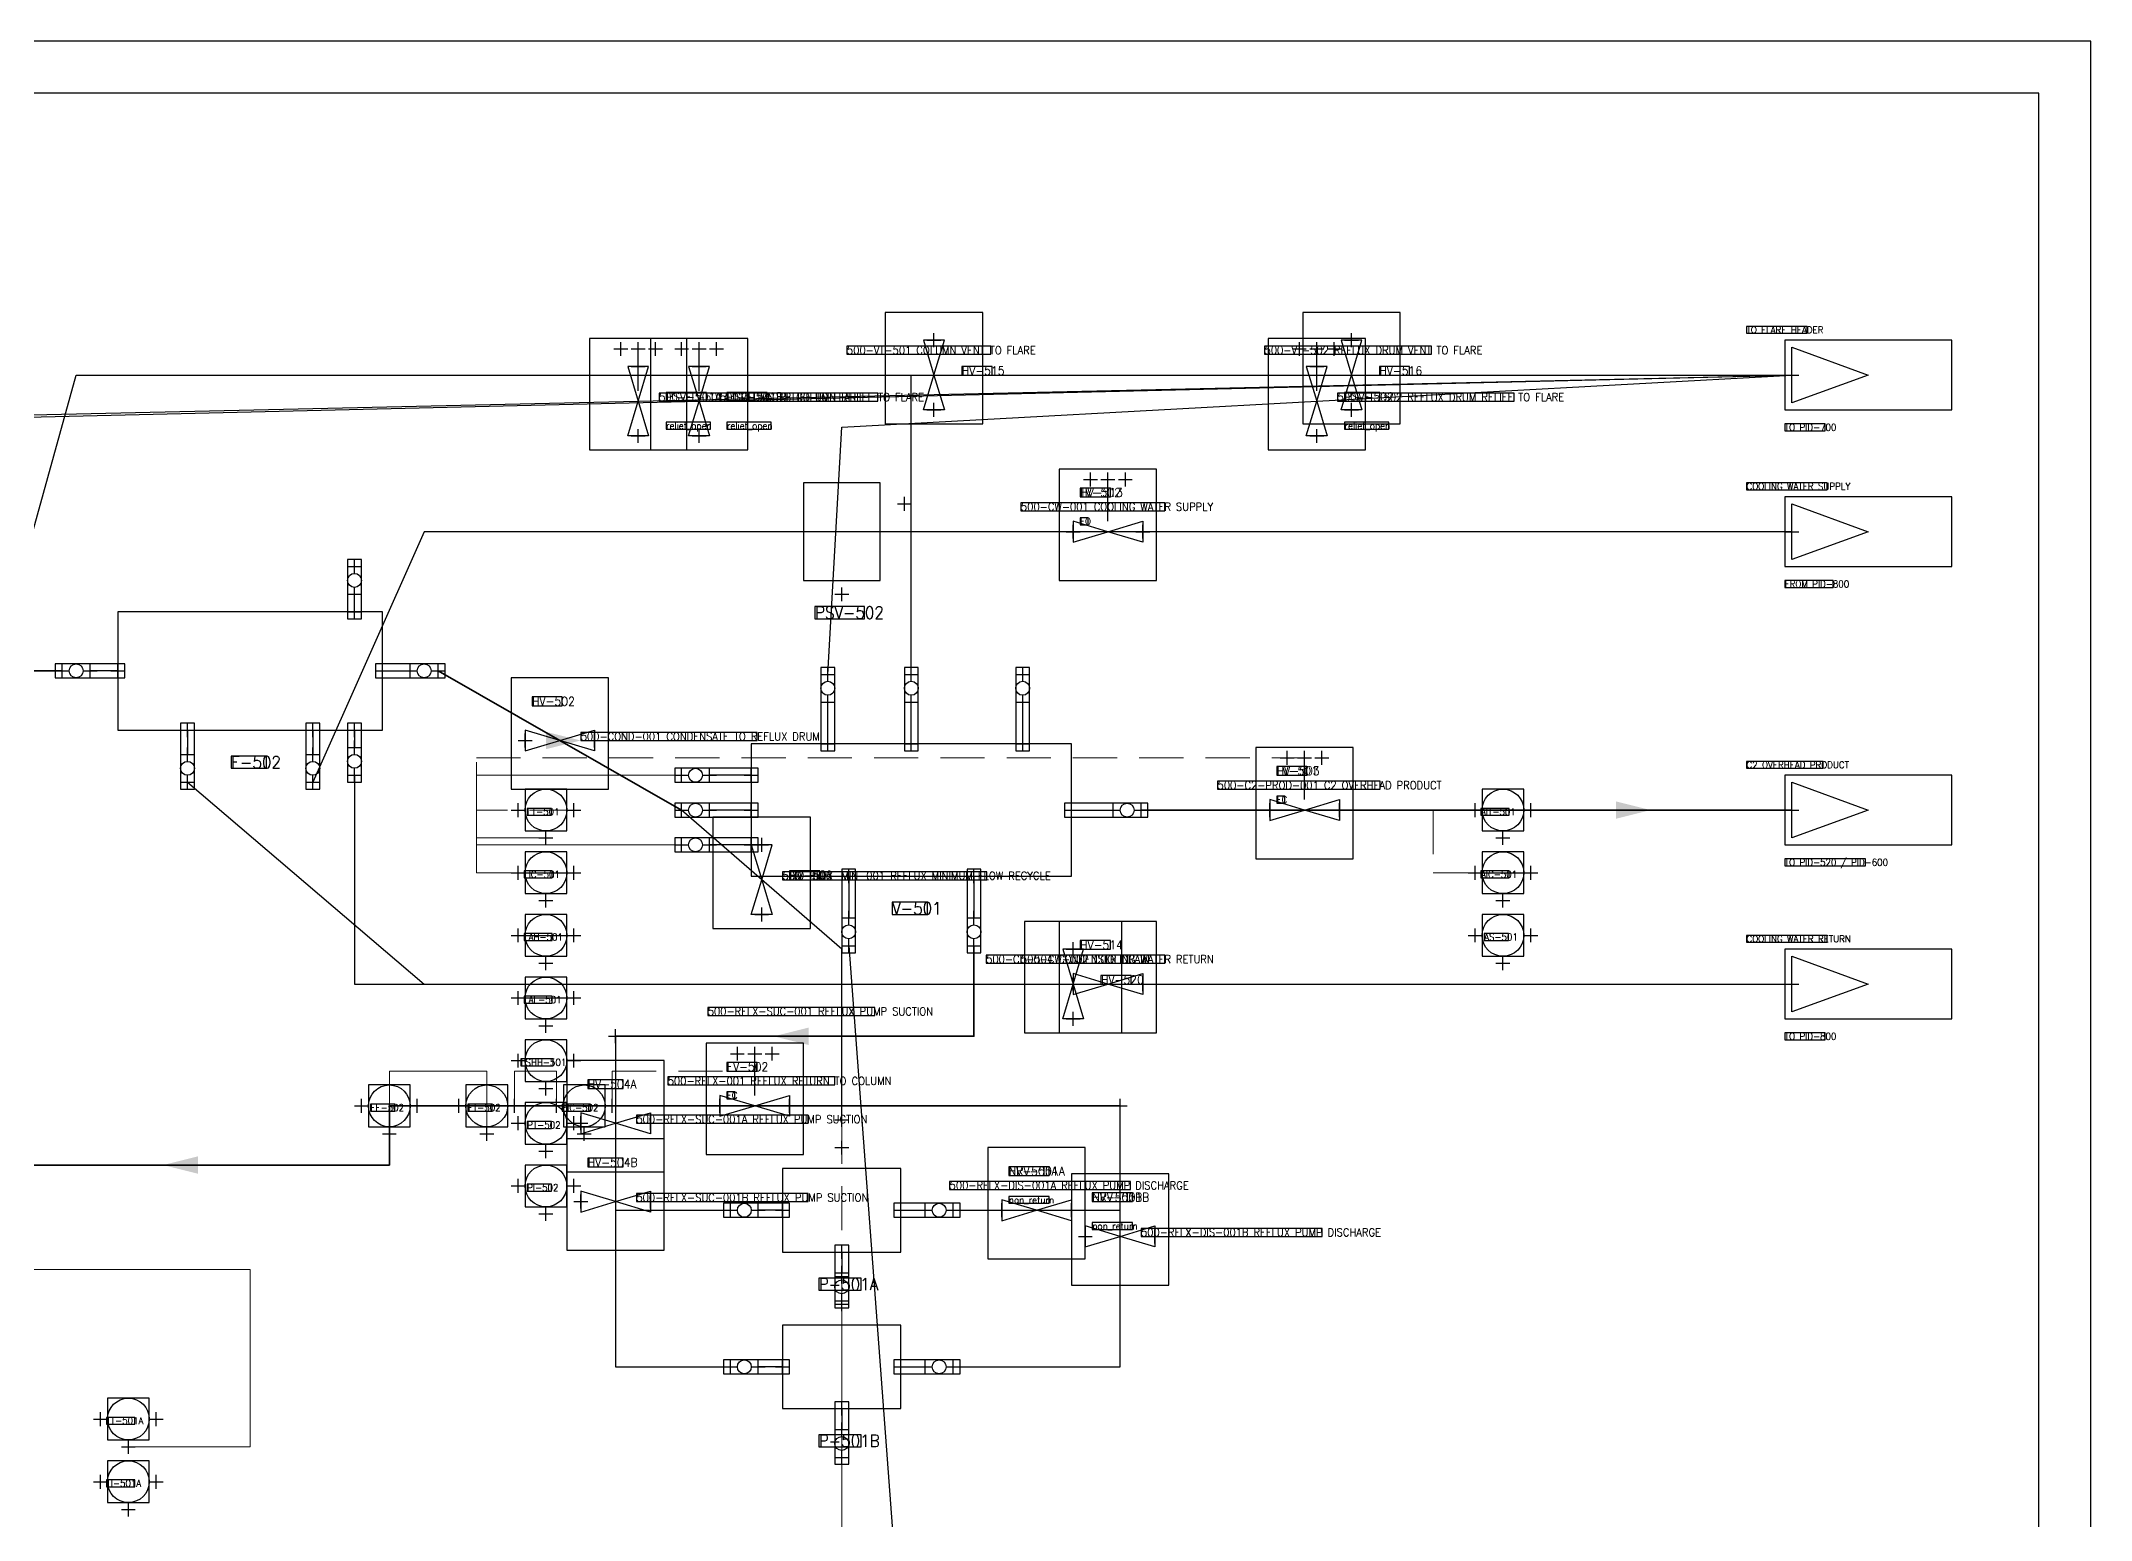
# Model space of a CAD drawing. Header units: metres. Extents: x 10 to 1179, y 10 to 831.
# Drawn here: x 590 to 1179, y 406 to 831 of the extents above; entities that cross this region are included whole.
import ezdxf

# ---------------------------------------------------------------- set-up
doc = ezdxf.new("R2010")
doc.units = ezdxf.units.M
doc.linetypes.add('DASHED', pattern=[19.05, 12.7, -6.35])
for name, color, linetype in [('BORDER', 7, 'CONTINUOUS'), ('DRAIN', 8, 'CONTINUOUS'), ('FLARE', 7, 'CONTINUOUS'), ('IMPULSE_LINE', 2, 'CONTINUOUS'), ('INSTRUMENT', 6, 'CONTINUOUS'), ('NOZZLES', 1, 'CONTINUOUS'), ('OFFPAGE', 1, 'CONTINUOUS'), ('PROCESS', 1, 'CONTINUOUS'), ('QA_OVERLAY', 2, 'CONTINUOUS'), ('SIGNAL_ELECTRIC', 2, 'CONTINUOUS'), ('SIGNAL_PNEUMATIC', 2, 'CONTINUOUS'), ('TEXT', 7, 'CONTINUOUS'), ('UTILITY', 5, 'CONTINUOUS'), ('VALVES', 1, 'CONTINUOUS')]:
    doc.layers.add(name, color=color, linetype=linetype)
doc.styles.get("Standard").update_dxf_attribs({"font": 'STANDARD'})

msp = doc.modelspace()

# ---------------------------------------------------------------- linework, layer by layer
at = {"layer": 'BORDER'}
for points in [[(10, 10), (1179, 10), (1179, 831), (10, 831), (10, 10)], [(25, 25), (1164, 25), (1164, 816), (25, 816), (25, 25)]]:
    msp.add_lwpolyline(points, dxfattribs=at)
at = {"layer": 'DRAIN', "lineweight": 25}
for points in [[(680, 620), (680, 560), (1093, 560)], [(822, 571), (858, 90), (1093, 90)]]:
    msp.add_lwpolyline(points, dxfattribs=at)
at = {"layer": 'FLARE', "lineweight": 25}
for points in [[(488, 562), (430, 650), (430, 720), (1093, 735)], [(488, 562), (465, 650), (465, 720), (1093, 735)], [(552, 562), (600, 735), (1093, 735)], [(816, 649), (820, 720), (1093, 735)], [(840, 649), (840, 735), (1093, 735)]]:
    msp.add_lwpolyline(points, dxfattribs=at)
at = {"layer": 'IMPULSE_LINE', "linetype": 'CONTINUOUS', "lineweight": 18}
for points in [[(735, 602), (715, 602), (715, 620), (774, 620)], [(735, 602), (715, 602), (715, 600), (774, 600)], [(690, 517), (690, 535), (718, 535), (718, 517)], [(615, 427), (650, 427), (650, 478), (568, 478)]]:
    msp.add_lwpolyline(points, dxfattribs=at)
at = {"layer": 'INSTRUMENT'}
for p, q in [((761.5, 730.5), (761.5, 742.5)), ((779, 730.5), (779, 742.5)), ((956.5, 730.5), (956.5, 742.5)), ((896.5, 693), (896.5, 705)), ((953, 613), (953, 625)), ((729, 592), (741, 592)), ((1004, 592), (1016, 592)), ((729, 574), (741, 574)), ((729, 556), (741, 556)), ((795, 528), (795, 540)), ((740, 525), (752, 525))]:
    msp.add_line(p, q, dxfattribs=at)
for centre in [(735, 610), (1010, 610), (735, 592), (1010, 592), (735, 574), (1010, 574), (735, 556), (735, 538), (690, 525), (718, 525), (746, 525), (735, 520), (735, 502), (615, 435), (615, 417)]:
    msp.add_circle(centre, 6, dxfattribs=at)
at = {"layer": 'NOZZLES'}
for p, q in [((678.2, 680), (681.8, 680)), ((680, 678.2), (680, 681.8)), ((594.2, 650), (597.8, 650)), ((596, 648.2), (596, 651.8)), ((702.2, 650), (705.8, 650)), ((704, 648.2), (704, 651.8)), ((814.2, 649), (817.8, 649)), ((816, 647.2), (816, 650.8)), ((838.2, 649), (841.8, 649)), ((840, 647.2), (840, 650.8)), ((870.2, 649), (873.8, 649)), ((872, 647.2), (872, 650.8)), ((632, 616.2), (632, 619.8)), ((668, 616.2), (668, 619.8)), ((678.2, 620), (681.8, 620)), ((680, 618.2), (680, 621.8)), ((772.2, 620), (775.8, 620)), ((774, 618.2), (774, 621.8)), ((630.2, 618), (633.8, 618)), ((666.2, 618), (669.8, 618)), ((772.2, 610), (775.8, 610)), ((774, 608.2), (774, 611.8)), ((904.2, 610), (907.8, 610)), ((906, 608.2), (906, 611.8)), ((774, 598.2), (774, 601.8)), ((772.2, 600), (775.8, 600)), ((822, 569.2), (822, 572.8)), ((858, 569.2), (858, 572.8)), ((820.2, 571), (823.8, 571)), ((856.2, 571), (859.8, 571)), ((786.2, 495), (789.8, 495)), ((788, 493.2), (788, 496.8)), ((850.2, 495), (853.8, 495)), ((852, 493.2), (852, 496.8)), ((818.2, 469), (821.8, 469)), ((820, 467.2), (820, 470.8)), ((786.2, 450), (789.8, 450)), ((788, 448.2), (788, 451.8)), ((850.2, 450), (853.8, 450)), ((852, 448.2), (852, 451.8)), ((820, 422.2), (820, 425.8)), ((818.2, 424), (821.8, 424))]:
    msp.add_line(p, q, dxfattribs=at)
at = {"layer": 'NOZZLES', "lineweight": 25}
for p, q in [((680, 667), (680, 672)), ((612, 650), (604, 650)), ((688, 650), (696, 650)), ((816, 629), (816, 641)), ((840, 629), (840, 641)), ((872, 629), (872, 641)), ((632, 633), (632, 626)), ((668, 633), (668, 626)), ((680, 633), (680, 628)), ((794, 620), (782, 620)), ((794, 610), (782, 610)), ((886, 610), (898, 610)), ((794, 600), (782, 600)), ((822, 591), (822, 579)), ((858, 591), (858, 579)), ((803, 495), (796, 495)), ((837, 495), (844, 495)), ((820, 483), (820, 477)), ((803, 450), (796, 450)), ((837, 450), (844, 450)), ((820, 438), (820, 432))]:
    msp.add_line(p, q, dxfattribs=at)
at = {"layer": 'NOZZLES'}
for centre in [(680, 676), (600, 650), (700, 650), (816, 645), (840, 645), (872, 645), (680, 624), (632, 622), (668, 622), (778, 620), (778, 610), (902, 610), (778, 600), (822, 575), (858, 575), (792, 495), (848, 495), (820, 473), (792, 450), (848, 450), (820, 428)]:
    msp.add_circle(centre, 2, dxfattribs=at)
at = {"layer": 'OFFPAGE'}
for points in [[(1093, 743), (1115, 735), (1093, 727), (1093, 743)], [(1093, 698), (1115, 690), (1093, 682), (1093, 698)], [(1093, 618), (1115, 610), (1093, 602), (1093, 618)], [(1093, 568), (1115, 560), (1093, 552), (1093, 568)]]:
    msp.add_lwpolyline(points, dxfattribs=at)
at = {"layer": 'PROCESS', "lineweight": 35}
for points in [[(520, 572), (520, 650), (596, 650)], [(704, 650), (774, 610)], [(906, 610), (1000, 610), (1093, 610)], [(858, 571), (858, 545), (755, 545)], [(900, 525), (690, 525), (690, 508), (572, 508)]]:
    msp.add_lwpolyline(points, dxfattribs=at)
at = {"layer": 'PROCESS', "lineweight": 25}
for points in [[(820, 525), (820, 570), (774, 610)], [(755, 545), (755, 495), (788, 495)], [(755, 545), (755, 450), (788, 450)], [(852, 495), (900, 495), (900, 525)], [(852, 450), (900, 450), (900, 525)]]:
    msp.add_lwpolyline(points, dxfattribs=at)
at = {"layer": 'PROCESS'}
for points in [[(745, 630), (735, 632.5), (735, 627.5)], [(1052.5, 610), (1042.5, 612.5), (1042.5, 607.5)], [(800.5, 545), (810.5, 542.5), (810.5, 547.5)], [(625, 508), (635, 505.5), (635, 510.5)]]:
    msp.add_solid(points, dxfattribs=at)
at = {"layer": 'QA_OVERLAY'}
for p, q in [((754.5, 742.5), (758.5, 742.5)), ((756.5, 740.5), (756.5, 744.5)), ((759.5, 742.5), (763.5, 742.5)), ((759.5, 742.5), (763.5, 742.5)), ((761.5, 740.5), (761.5, 744.5)), ((761.5, 740.5), (761.5, 744.5)), ((764.5, 742.5), (768.5, 742.5)), ((766.5, 740.5), (766.5, 744.5)), ((772, 742.5), (776, 742.5)), ((774, 740.5), (774, 744.5)), ((777, 742.5), (781, 742.5)), ((777, 742.5), (781, 742.5)), ((779, 740.5), (779, 744.5)), ((779, 740.5), (779, 744.5)), ((782, 742.5), (786, 742.5)), ((784, 740.5), (784, 744.5)), ((844.5, 745), (848.5, 745)), ((846.5, 743), (846.5, 747)), ((949.5, 742.5), (953.5, 742.5)), ((951.5, 740.5), (951.5, 744.5)), ((954.5, 742.5), (958.5, 742.5)), ((954.5, 742.5), (958.5, 742.5)), ((956.5, 740.5), (956.5, 744.5)), ((956.5, 740.5), (956.5, 744.5)), ((959.5, 742.5), (963.5, 742.5)), ((961.5, 740.5), (961.5, 744.5)), ((964.5, 745), (968.5, 745)), ((966.5, 743), (966.5, 747)), ((759.5, 737.5), (763.5, 737.5)), ((761.5, 735.5), (761.5, 739.5)), ((777, 737.5), (781, 737.5)), ((779, 735.5), (779, 739.5)), ((954.5, 737.5), (958.5, 737.5)), ((956.5, 735.5), (956.5, 739.5)), ((1093, 733), (1093, 737)), ((1093, 733), (1093, 737)), ((1091, 735), (1095, 735)), ((1091, 735), (1095, 735)), ((844.5, 725), (848.5, 725)), ((846.5, 723), (846.5, 727)), ((964.5, 725), (968.5, 725)), ((966.5, 723), (966.5, 727)), ((761.5, 715.5), (761.5, 719.5)), ((779, 715.5), (779, 719.5)), ((956.5, 715.5), (956.5, 719.5)), ((759.5, 717.5), (763.5, 717.5)), ((777, 717.5), (781, 717.5)), ((954.5, 717.5), (958.5, 717.5)), ((891.5, 703), (891.5, 707)), ((896.5, 703), (896.5, 707)), ((896.5, 703), (896.5, 707)), ((901.5, 703), (901.5, 707)), ((889.5, 705), (893.5, 705)), ((894.5, 705), (898.5, 705)), ((894.5, 705), (898.5, 705)), ((899.5, 705), (903.5, 705)), ((836, 698), (840, 698)), ((838, 696), (838, 700)), ((884.5, 690), (888.5, 690)), ((884.5, 690), (888.5, 690)), ((886.5, 688), (886.5, 692)), ((886.5, 688), (886.5, 692)), ((904.5, 690), (908.5, 690)), ((904.5, 690), (908.5, 690)), ((906.5, 688), (906.5, 692)), ((906.5, 688), (906.5, 692)), ((1091, 690), (1095, 690)), ((1091, 690), (1095, 690)), ((1093, 688), (1093, 692)), ((1093, 688), (1093, 692)), ((678, 680), (682, 680)), ((678, 680), (682, 680)), ((680, 678), (680, 682)), ((680, 678), (680, 682)), ((678, 672), (682, 672)), ((678, 672), (682, 672)), ((680, 670), (680, 674)), ((680, 670), (680, 674)), ((818, 672), (822, 672)), ((820, 670), (820, 674)), ((678, 667), (682, 667)), ((680, 665), (680, 669)), ((594, 650), (598, 650)), ((594, 650), (598, 650)), ((596, 648), (596, 652)), ((596, 648), (596, 652)), ((602, 650), (606, 650)), ((602, 650), (606, 650)), ((604, 648), (604, 652)), ((604, 648), (604, 652)), ((610, 650), (614, 650)), ((612, 648), (612, 652)), ((686, 650), (690, 650)), ((688, 648), (688, 652)), ((694, 650), (698, 650)), ((694, 650), (698, 650)), ((696, 648), (696, 652)), ((696, 648), (696, 652)), ((702, 650), (706, 650)), ((702, 650), (706, 650)), ((704, 648), (704, 652)), ((704, 648), (704, 652)), ((814, 649), (818, 649)), ((814, 649), (818, 649)), ((816, 647), (816, 651)), ((816, 647), (816, 651)), ((838, 649), (842, 649)), ((838, 649), (842, 649)), ((840, 647), (840, 651)), ((840, 647), (840, 651)), ((870, 649), (874, 649)), ((870, 649), (874, 649)), ((872, 647), (872, 651)), ((872, 647), (872, 651)), ((816, 639), (816, 643)), ((840, 639), (840, 643)), ((872, 639), (872, 643)), ((814, 641), (818, 641)), ((838, 641), (842, 641)), ((870, 641), (874, 641)), ((630, 633), (634, 633)), ((632, 631), (632, 635)), ((666, 633), (670, 633)), ((668, 631), (668, 635)), ((678, 633), (682, 633)), ((680, 631), (680, 635)), ((729, 628), (729, 632)), ((749, 628), (749, 632)), ((816, 627), (816, 631)), ((840, 627), (840, 631)), ((872, 627), (872, 631)), ((630, 626), (634, 626)), ((630, 626), (634, 626)), ((632, 624), (632, 628)), ((632, 624), (632, 628)), ((666, 626), (670, 626)), ((666, 626), (670, 626)), ((668, 624), (668, 628)), ((668, 624), (668, 628)), ((678, 628), (682, 628)), ((678, 628), (682, 628)), ((680, 626), (680, 630)), ((680, 626), (680, 630)), ((727, 630), (731, 630)), ((747, 630), (751, 630)), ((814, 629), (818, 629)), ((838, 629), (842, 629)), ((870, 629), (874, 629)), ((946, 625), (950, 625)), ((948, 623), (948, 627)), ((951, 625), (955, 625)), ((951, 625), (955, 625)), ((953, 623), (953, 627)), ((953, 623), (953, 627)), ((956, 625), (960, 625)), ((958, 623), (958, 627)), ((632, 616), (632, 620)), ((632, 616), (632, 620)), ((668, 616), (668, 620)), ((668, 616), (668, 620)), ((678, 620), (682, 620)), ((678, 620), (682, 620)), ((680, 618), (680, 622)), ((680, 618), (680, 622)), ((772, 620), (776, 620)), ((772, 620), (776, 620)), ((774, 618), (774, 622)), ((774, 618), (774, 622)), ((780, 620), (784, 620)), ((782, 618), (782, 622)), ((792, 620), (796, 620)), ((794, 618), (794, 622)), ((630, 618), (634, 618)), ((630, 618), (634, 618)), ((666, 618), (670, 618)), ((666, 618), (670, 618)), ((725, 610), (729, 610)), ((727, 608), (727, 612)), ((741, 610), (745, 610)), ((741, 610), (745, 610)), ((743, 608), (743, 612)), ((743, 608), (743, 612)), ((772, 610), (776, 610)), ((772, 610), (776, 610)), ((774, 608), (774, 612)), ((774, 608), (774, 612)), ((780, 610), (784, 610)), ((782, 608), (782, 612)), ((792, 610), (796, 610)), ((794, 608), (794, 612)), ((884, 610), (888, 610)), ((886, 608), (886, 612)), ((896, 610), (900, 610)), ((898, 608), (898, 612)), ((904, 610), (908, 610)), ((904, 610), (908, 610)), ((906, 608), (906, 612)), ((906, 608), (906, 612)), ((941, 610), (945, 610)), ((941, 610), (945, 610)), ((943, 608), (943, 612)), ((943, 608), (943, 612)), ((961, 610), (965, 610)), ((961, 610), (965, 610)), ((963, 608), (963, 612)), ((963, 608), (963, 612)), ((1000, 610), (1004, 610)), ((1002, 608), (1002, 612)), ((1016, 610), (1020, 610)), ((1016, 610), (1020, 610)), ((1018, 608), (1018, 612)), ((1018, 608), (1018, 612)), ((1091, 610), (1095, 610)), ((1091, 610), (1095, 610)), ((1093, 608), (1093, 612)), ((1093, 608), (1093, 612)), ((733, 602), (737, 602)), ((735, 600), (735, 604)), ((774, 598), (774, 602)), ((774, 598), (774, 602)), ((782, 598), (782, 602)), ((794, 598), (794, 602)), ((797, 598), (797, 602)), ((797, 598), (797, 602)), ((1008, 602), (1012, 602)), ((1010, 600), (1010, 604)), ((772, 600), (776, 600)), ((772, 600), (776, 600)), ((780, 600), (784, 600)), ((792, 600), (796, 600)), ((795, 600), (799, 600)), ((795, 600), (799, 600)), ((725, 592), (729, 592)), ((727, 590), (727, 594)), ((741, 592), (745, 592)), ((741, 592), (745, 592)), ((743, 590), (743, 594)), ((743, 590), (743, 594)), ((820, 591), (824, 591)), ((822, 589), (822, 593)), ((856, 591), (860, 591)), ((858, 589), (858, 593)), ((1000, 592), (1004, 592)), ((1002, 590), (1002, 594)), ((1016, 592), (1020, 592)), ((1016, 592), (1020, 592)), ((1018, 590), (1018, 594)), ((1018, 590), (1018, 594)), ((733, 584), (737, 584)), ((735, 582), (735, 586)), ((1008, 584), (1012, 584)), ((1010, 582), (1010, 586)), ((795, 580), (799, 580)), ((795, 580), (799, 580)), ((797, 578), (797, 582)), ((797, 578), (797, 582)), ((820, 579), (824, 579)), ((822, 577), (822, 581)), ((856, 579), (860, 579)), ((858, 577), (858, 581)), ((725, 574), (729, 574)), ((727, 572), (727, 576)), ((741, 574), (745, 574)), ((741, 574), (745, 574)), ((743, 572), (743, 576)), ((743, 572), (743, 576)), ((822, 569), (822, 573)), ((822, 569), (822, 573)), ((858, 569), (858, 573)), ((858, 569), (858, 573)), ((886.5, 568), (886.5, 572)), ((1000, 574), (1004, 574)), ((1002, 572), (1002, 576)), ((1016, 574), (1020, 574)), ((1016, 574), (1020, 574)), ((1018, 572), (1018, 576)), ((1018, 572), (1018, 576)), ((733, 566), (737, 566)), ((735, 564), (735, 568)), ((820, 571), (824, 571)), ((820, 571), (824, 571)), ((856, 571), (860, 571)), ((856, 571), (860, 571)), ((884.5, 570), (888.5, 570)), ((1008, 566), (1012, 566)), ((1010, 564), (1010, 568)), ((884.5, 560), (888.5, 560)), ((886.5, 558), (886.5, 562)), ((904.5, 560), (908.5, 560)), ((906.5, 558), (906.5, 562)), ((1091, 560), (1095, 560)), ((1091, 560), (1095, 560)), ((1093, 558), (1093, 562)), ((1093, 558), (1093, 562)), ((725, 556), (729, 556)), ((727, 554), (727, 558)), ((741, 556), (745, 556)), ((741, 556), (745, 556)), ((743, 554), (743, 558)), ((743, 554), (743, 558)), ((733, 548), (737, 548)), ((735, 546), (735, 550)), ((884.5, 550), (888.5, 550)), ((886.5, 548), (886.5, 552)), ((753, 545), (757, 545)), ((755, 543), (755, 547)), ((790, 538), (790, 542)), ((795, 538), (795, 542)), ((795, 538), (795, 542)), ((800, 538), (800, 542)), ((725, 538), (729, 538)), ((727, 536), (727, 540)), ((741, 538), (745, 538)), ((741, 538), (745, 538)), ((743, 536), (743, 540)), ((743, 536), (743, 540)), ((788, 540), (792, 540)), ((793, 540), (797, 540)), ((793, 540), (797, 540)), ((798, 540), (802, 540)), ((735, 528), (735, 532)), ((680, 525), (684, 525)), ((682, 523), (682, 527)), ((696, 525), (700, 525)), ((696, 525), (700, 525)), ((698, 523), (698, 527)), ((698, 523), (698, 527)), ((708, 525), (712, 525)), ((710, 523), (710, 527)), ((724, 525), (728, 525)), ((724, 525), (728, 525)), ((726, 523), (726, 527)), ((726, 523), (726, 527)), ((733, 530), (737, 530)), ((736, 525), (740, 525)), ((738, 523), (738, 527)), ((752, 525), (756, 525)), ((752, 525), (756, 525)), ((754, 523), (754, 527)), ((754, 523), (754, 527)), ((783, 525), (787, 525)), ((785, 523), (785, 527)), ((803, 525), (807, 525)), ((805, 523), (805, 527)), ((818, 525), (822, 525)), ((820, 523), (820, 527)), ((898, 525), (902, 525)), ((900, 523), (900, 527)), ((690, 515), (690, 519)), ((718, 515), (718, 519)), ((725, 520), (729, 520)), ((727, 518), (727, 522)), ((741, 520), (745, 520)), ((741, 520), (745, 520)), ((743, 518), (743, 522)), ((743, 518), (743, 522)), ((743, 520), (747, 520)), ((745, 518), (745, 522)), ((746, 515), (746, 519)), ((763, 520), (767, 520)), ((765, 518), (765, 522)), ((818, 521), (822, 521)), ((820, 519), (820, 523)), ((688, 517), (692, 517)), ((716, 517), (720, 517)), ((735, 510), (735, 514)), ((744, 517), (748, 517)), ((818, 513), (822, 513)), ((820, 511), (820, 515)), ((733, 512), (737, 512)), ((725, 502), (729, 502)), ((727, 500), (727, 504)), ((741, 502), (745, 502)), ((741, 502), (745, 502)), ((743, 500), (743, 504)), ((743, 500), (743, 504)), ((735, 492), (735, 496)), ((743, 497.5), (747, 497.5)), ((745, 495.5), (745, 499.5)), ((763, 497.5), (767, 497.5)), ((765, 495.5), (765, 499.5)), ((786, 495), (790, 495)), ((786, 495), (790, 495)), ((788, 493), (788, 497)), ((788, 493), (788, 497)), ((794, 495), (798, 495)), ((794, 495), (798, 495)), ((796, 493), (796, 497)), ((796, 493), (796, 497)), ((801, 495), (805, 495)), ((803, 493), (803, 497)), ((835, 495), (839, 495)), ((837, 493), (837, 497)), ((842, 495), (846, 495)), ((842, 495), (846, 495)), ((844, 493), (844, 497)), ((844, 493), (844, 497)), ((850, 495), (854, 495)), ((850, 495), (854, 495)), ((852, 493), (852, 497)), ((852, 493), (852, 497)), ((864, 495), (868, 495)), ((864, 495), (868, 495)), ((866, 493), (866, 497)), ((866, 493), (866, 497)), ((884, 495), (888, 495)), ((884, 495), (888, 495)), ((886, 493), (886, 497)), ((886, 493), (886, 497)), ((733, 494), (737, 494)), ((890, 485.5), (890, 489.5)), ((890, 485.5), (890, 489.5)), ((910, 485.5), (910, 489.5)), ((910, 485.5), (910, 489.5)), ((820, 481), (820, 485)), ((888, 487.5), (892, 487.5)), ((888, 487.5), (892, 487.5)), ((908, 487.5), (912, 487.5)), ((908, 487.5), (912, 487.5)), ((818, 483), (822, 483)), ((820, 475), (820, 479)), ((820, 475), (820, 479)), ((820, 474), (820, 478)), ((818, 477), (822, 477)), ((818, 477), (822, 477)), ((818, 476), (822, 476)), ((818, 469), (822, 469)), ((818, 469), (822, 469)), ((818, 468), (822, 468)), ((820, 467), (820, 471)), ((820, 467), (820, 471)), ((820, 466), (820, 470)), ((786, 450), (790, 450)), ((786, 450), (790, 450)), ((788, 448), (788, 452)), ((788, 448), (788, 452)), ((794, 450), (798, 450)), ((794, 450), (798, 450)), ((796, 448), (796, 452)), ((796, 448), (796, 452)), ((801, 450), (805, 450)), ((803, 448), (803, 452)), ((835, 450), (839, 450)), ((837, 448), (837, 452)), ((842, 450), (846, 450)), ((842, 450), (846, 450)), ((844, 448), (844, 452)), ((844, 448), (844, 452)), ((850, 450), (854, 450)), ((850, 450), (854, 450)), ((852, 448), (852, 452)), ((852, 448), (852, 452)), ((607, 433), (607, 437)), ((623, 433), (623, 437)), ((623, 433), (623, 437)), ((818, 438), (822, 438)), ((820, 436), (820, 440)), ((605, 435), (609, 435)), ((621, 435), (625, 435)), ((621, 435), (625, 435)), ((818, 432), (822, 432)), ((818, 432), (822, 432)), ((820, 430), (820, 434)), ((820, 430), (820, 434)), ((613, 427), (617, 427)), ((615, 425), (615, 429)), ((820, 422), (820, 426)), ((820, 422), (820, 426)), ((607, 415), (607, 419)), ((623, 415), (623, 419)), ((623, 415), (623, 419)), ((818, 424), (822, 424)), ((818, 424), (822, 424)), ((605, 417), (609, 417)), ((621, 417), (625, 417)), ((621, 417), (625, 417)), ((613, 409), (617, 409)), ((615, 407), (615, 411))]:
    msp.add_line(p, q, dxfattribs=at)
for points in [[(832.5, 721), (860.5, 721), (860.5, 753), (832.5, 753), (832.5, 721)], [(952.5, 721), (980.5, 721), (980.5, 753), (952.5, 753), (952.5, 721)], [(1080, 747), (1097.4, 747), (1097.4, 749), (1080, 749), (1080, 747)], [(747.5, 713.5), (775.5, 713.5), (775.5, 745.5), (747.5, 745.5), (747.5, 713.5)], [(765, 713.5), (793, 713.5), (793, 745.5), (765, 745.5), (765, 713.5)], [(821.5, 741), (862.85, 741), (862.85, 743.3), (821.5, 743.3), (821.5, 741)], [(941.5, 741), (989.52, 741), (989.52, 743.3), (941.5, 743.3), (941.5, 741)], [(942.5, 713.5), (970.5, 713.5), (970.5, 745.5), (942.5, 745.5), (942.5, 713.5)], [(1091, 725), (1139, 725), (1139, 745), (1091, 745), (1091, 725)], [(854.5, 735), (863.2, 735), (863.2, 737.5), (854.5, 737.5), (854.5, 735)], [(974.5, 735), (983.2, 735), (983.2, 737.5), (974.5, 737.5), (974.5, 735)], [(767.5, 727.5), (812.86, 727.5), (812.86, 729.8), (767.5, 729.8), (767.5, 727.5)], [(769.5, 727.5), (781.1, 727.5), (781.1, 730), (769.5, 730), (769.5, 727.5)], [(785, 727.5), (830.36, 727.5), (830.36, 729.8), (785, 729.8), (785, 727.5)], [(787, 727.5), (798.6, 727.5), (798.6, 730), (787, 730), (787, 727.5)], [(962.5, 727.5), (1013.19, 727.5), (1013.19, 729.8), (962.5, 729.8), (962.5, 727.5)], [(964.5, 727.5), (974.65, 727.5), (974.65, 730), (964.5, 730), (964.5, 727.5)], [(769.5, 719.5), (782.26, 719.5), (782.26, 721.5), (769.5, 721.5), (769.5, 719.5)], [(787, 719.5), (799.76, 719.5), (799.76, 721.5), (787, 721.5), (787, 719.5)], [(964.5, 719.5), (977.26, 719.5), (977.26, 721.5), (964.5, 721.5), (964.5, 719.5)], [(1091, 719), (1102.6, 719), (1102.6, 721), (1091, 721), (1091, 719)], [(882.5, 676), (910.5, 676), (910.5, 708), (882.5, 708), (882.5, 676)], [(882.5, 676), (910.5, 676), (910.5, 708), (882.5, 708), (882.5, 676)], [(809, 676), (831, 676), (831, 704), (809, 704), (809, 676)], [(888.5, 700), (897.2, 700), (897.2, 702.5), (888.5, 702.5), (888.5, 700)], [(888.5, 700), (897.2, 700), (897.2, 702.5), (888.5, 702.5), (888.5, 700)], [(1080, 702), (1103.2, 702), (1103.2, 704), (1080, 704), (1080, 702)], [(871.5, 696), (912.85, 696), (912.85, 698.3), (871.5, 698.3), (871.5, 696)], [(1091, 680), (1139, 680), (1139, 700), (1091, 700), (1091, 680)], [(888.5, 692), (890.82, 692), (890.82, 694), (888.5, 694), (888.5, 692)], [(678, 665), (682, 665), (682, 682), (678, 682), (678, 665)], [(1091, 674), (1104.92, 674), (1104.92, 676), (1091, 676), (1091, 674)], [(612, 633), (688, 633), (688, 667), (612, 667), (612, 633)], [(812.3, 665), (826.51, 665), (826.51, 668.5), (812.3, 668.5), (812.3, 665)], [(594, 648), (614, 648), (614, 652), (594, 652), (594, 648)], [(686, 648), (706, 648), (706, 652), (686, 652), (686, 648)], [(814, 627), (818, 627), (818, 651), (814, 651), (814, 627)], [(838, 627), (842, 627), (842, 651), (838, 651), (838, 627)], [(870, 627), (874, 627), (874, 651), (870, 651), (870, 627)], [(725, 616), (753, 616), (753, 648), (725, 648), (725, 616)], [(731, 640), (739.7, 640), (739.7, 642.5), (731, 642.5), (731, 640)], [(630, 616), (634, 616), (634, 635), (630, 635), (630, 616)], [(666, 616), (670, 616), (670, 635), (666, 635), (666, 616)], [(678, 618), (682, 618), (682, 635), (678, 635), (678, 618)], [(745, 630), (795.69, 630), (795.69, 632.3), (745, 632.3), (745, 630)], [(644.5, 622), (654.65, 622), (654.65, 625.5), (644.5, 625.5), (644.5, 622)], [(794, 591), (886, 591), (886, 629), (794, 629), (794, 591)], [(939, 596), (967, 596), (967, 628), (939, 628), (939, 596)], [(939, 596), (967, 596), (967, 628), (939, 628), (939, 596)], [(772, 618), (796, 618), (796, 622), (772, 622), (772, 618)], [(945, 620), (953.7, 620), (953.7, 622.5), (945, 622.5), (945, 620)], [(945, 620), (953.7, 620), (953.7, 622.5), (945, 622.5), (945, 620)], [(1080, 622), (1102.04, 622), (1102.04, 624), (1080, 624), (1080, 622)], [(1091, 600), (1139, 600), (1139, 620), (1091, 620), (1091, 600)], [(729, 604), (741, 604), (741, 616), (729, 616), (729, 604)], [(928, 616), (974.69, 616), (974.69, 618.3), (928, 618.3), (928, 616)], [(945, 612), (947.32, 612), (947.32, 614), (945, 614), (945, 612)], [(1004, 604), (1016, 604), (1016, 616), (1004, 616), (1004, 604)], [(729.6, 608.5), (736.56, 608.5), (736.56, 610.5), (729.6, 610.5), (729.6, 608.5)], [(772, 608), (796, 608), (796, 612), (772, 612), (772, 608)], [(783, 576), (811, 576), (811, 608), (783, 608), (783, 576)], [(783, 576), (811, 576), (811, 608), (783, 608), (783, 576)], [(884, 608), (908, 608), (908, 612), (884, 612), (884, 608)], [(1003.7, 608.5), (1011.82, 608.5), (1011.82, 610.5), (1003.7, 610.5), (1003.7, 608.5)], [(772, 598), (796, 598), (796, 602), (772, 602), (772, 598)], [(729, 586), (741, 586), (741, 598), (729, 598), (729, 586)], [(1004, 586), (1016, 586), (1016, 598), (1004, 598), (1004, 586)], [(1091, 594), (1114.2, 594), (1114.2, 596), (1091, 596), (1091, 594)], [(728.7, 590.5), (736.82, 590.5), (736.82, 592.5), (728.7, 592.5), (728.7, 590.5)], [(803, 590), (861.7, 590), (861.7, 592.3), (803, 592.3), (803, 590)], [(805, 590), (813.7, 590), (813.7, 592.5), (805, 592.5), (805, 590)], [(805, 590), (813.7, 590), (813.7, 592.5), (805, 592.5), (805, 590)], [(820, 569), (824, 569), (824, 593), (820, 593), (820, 569)], [(856, 569), (860, 569), (860, 593), (856, 593), (856, 569)], [(1003.7, 590.5), (1011.82, 590.5), (1011.82, 592.5), (1003.7, 592.5), (1003.7, 590.5)], [(834.5, 580), (844.65, 580), (844.65, 583.5), (834.5, 583.5), (834.5, 580)], [(729, 568), (741, 568), (741, 580), (729, 580), (729, 568)], [(872.5, 546), (900.5, 546), (900.5, 578), (872.5, 578), (872.5, 546)], [(882.5, 546), (910.5, 546), (910.5, 578), (882.5, 578), (882.5, 546)], [(1004, 568), (1016, 568), (1016, 580), (1004, 580), (1004, 568)], [(728.7, 572.5), (736.82, 572.5), (736.82, 574.5), (728.7, 574.5), (728.7, 572.5)], [(888.5, 570), (897.2, 570), (897.2, 572.5), (888.5, 572.5), (888.5, 570)], [(1004.6, 572.5), (1011.56, 572.5), (1011.56, 574.5), (1004.6, 574.5), (1004.6, 572.5)], [(1080, 572), (1103.2, 572), (1103.2, 574), (1080, 574), (1080, 572)], [(861.5, 566), (896.18, 566), (896.18, 568.3), (861.5, 568.3), (861.5, 566)], [(871.5, 566), (912.85, 566), (912.85, 568.3), (871.5, 568.3), (871.5, 566)], [(1091, 550), (1139, 550), (1139, 570), (1091, 570), (1091, 550)], [(729, 550), (741, 550), (741, 562), (729, 562), (729, 550)], [(894.5, 560), (903.2, 560), (903.2, 562.5), (894.5, 562.5), (894.5, 560)], [(728.7, 554.5), (736.82, 554.5), (736.82, 556.5), (728.7, 556.5), (728.7, 554.5)], [(781.5, 551), (829.52, 551), (829.52, 553.3), (781.5, 553.3), (781.5, 551)], [(729, 532), (741, 532), (741, 544), (729, 544), (729, 532)], [(781, 511), (809, 511), (809, 543), (781, 543), (781, 511)], [(1091, 544), (1102.6, 544), (1102.6, 546), (1091, 546), (1091, 544)], [(727.8, 536.5), (737.08, 536.5), (737.08, 538.5), (727.8, 538.5), (727.8, 536.5)], [(741, 506), (769, 506), (769, 538), (741, 538), (741, 506)], [(787, 535), (795.7, 535), (795.7, 537.5), (787, 537.5), (787, 535)], [(684, 519), (696, 519), (696, 531), (684, 531), (684, 519)], [(712, 519), (724, 519), (724, 531), (712, 531), (712, 519)], [(740, 519), (752, 519), (752, 531), (740, 531), (740, 519)], [(747, 530), (757.15, 530), (757.15, 532.5), (747, 532.5), (747, 530)], [(770, 531), (818.02, 531), (818.02, 533.3), (770, 533.3), (770, 531)], [(684.6, 523.5), (691.56, 523.5), (691.56, 525.5), (684.6, 525.5), (684.6, 523.5)], [(712.6, 523.5), (719.56, 523.5), (719.56, 525.5), (712.6, 525.5), (712.6, 523.5)], [(729, 514), (741, 514), (741, 526), (729, 526), (729, 514)], [(739.7, 523.5), (747.82, 523.5), (747.82, 525.5), (739.7, 525.5), (739.7, 523.5)], [(787, 527), (789.32, 527), (789.32, 529), (787, 529), (787, 527)], [(729.6, 518.5), (736.56, 518.5), (736.56, 520.5), (729.6, 520.5), (729.6, 518.5)], [(761, 520), (810.36, 520), (810.36, 522.3), (761, 522.3), (761, 520)], [(741, 483.5), (769, 483.5), (769, 515.5), (741, 515.5), (741, 483.5)], [(862, 481), (890, 481), (890, 513), (862, 513), (862, 481)], [(862, 481), (890, 481), (890, 513), (862, 513), (862, 481)], [(729, 496), (741, 496), (741, 508), (729, 508), (729, 496)], [(747, 507.5), (757.15, 507.5), (757.15, 510), (747, 510), (747, 507.5)], [(803, 483), (837, 483), (837, 507), (803, 507), (803, 483)], [(868, 505), (879.6, 505), (879.6, 507.5), (868, 507.5), (868, 505)], [(868, 505), (878.15, 505), (878.15, 507.5), (868, 507.5), (868, 505)], [(729.6, 500.5), (736.56, 500.5), (736.56, 502.5), (729.6, 502.5), (729.6, 500.5)], [(851, 501), (903.03, 501), (903.03, 503.3), (851, 503.3), (851, 501)], [(886, 473.5), (914, 473.5), (914, 505.5), (886, 505.5), (886, 473.5)], [(886, 473.5), (914, 473.5), (914, 505.5), (886, 505.5), (886, 473.5)], [(761, 497.5), (810.36, 497.5), (810.36, 499.8), (761, 499.8), (761, 497.5)], [(786, 493), (805, 493), (805, 497), (786, 497), (786, 493)], [(835, 493), (854, 493), (854, 497), (835, 497), (835, 493)], [(868, 497), (879.6, 497), (879.6, 499), (868, 499), (868, 497)], [(892, 497.5), (903.6, 497.5), (903.6, 500), (892, 500), (892, 497.5)], [(892, 497.5), (902.15, 497.5), (902.15, 500), (892, 500), (892, 497.5)], [(892, 489.5), (903.6, 489.5), (903.6, 491.5), (892, 491.5), (892, 489.5)], [(906, 487.5), (958.03, 487.5), (958.03, 489.8), (906, 489.8), (906, 487.5)], [(818, 467), (822, 467), (822, 485), (818, 485), (818, 467)], [(813.4, 472), (825.58, 472), (825.58, 475.5), (813.4, 475.5), (813.4, 472)], [(803, 438), (837, 438), (837, 462), (803, 462), (803, 438)], [(786, 448), (805, 448), (805, 452), (786, 452), (786, 448)], [(835, 448), (854, 448), (854, 452), (835, 452), (835, 448)], [(609, 429), (621, 429), (621, 441), (609, 441), (609, 429)], [(818, 422), (822, 422), (822, 440), (818, 440), (818, 422)], [(608.7, 433.5), (616.82, 433.5), (616.82, 435.5), (608.7, 435.5), (608.7, 433.5)], [(813.4, 427), (825.58, 427), (825.58, 430.5), (813.4, 430.5), (813.4, 427)], [(609, 411), (621, 411), (621, 423), (609, 423), (609, 411)], [(608.7, 415.5), (616.82, 415.5), (616.82, 417.5), (608.7, 417.5), (608.7, 415.5)]]:
    msp.add_lwpolyline(points, dxfattribs=at)
at = {"layer": 'SIGNAL_ELECTRIC', "linetype": 'DASHED', "lineweight": 18}
for points in [[(743, 610), (715, 610), (715, 592), (727, 592)], [(1018, 610), (990, 610), (990, 592), (1002, 592)], [(726, 525), (726, 535), (738, 535), (738, 525)], [(820, 521), (820, 285), (702, 285), (702, 180)], [(820, 476), (820, 285), (730, 285), (730, 180)]]:
    msp.add_lwpolyline(points, dxfattribs=at)
at = {"layer": 'SIGNAL_PNEUMATIC', "linetype": 'DASHED', "lineweight": 18}
for points in [[(743, 592), (715, 592), (715, 625), (953, 625)], [(754, 525), (754, 535), (795, 535), (795, 540)]]:
    msp.add_lwpolyline(points, dxfattribs=at)
at = {"layer": 'UTILITY', "lineweight": 25}
for points in [[(1093, 690), (700, 690), (668, 618)], [(632, 618), (700, 560), (1093, 560)]]:
    msp.add_lwpolyline(points, dxfattribs=at)
at = {"layer": 'VALVES'}
for points in [[(843.5, 745), (846.5, 735), (849.5, 745), (843.5, 745)], [(963.5, 745), (966.5, 735), (969.5, 745), (963.5, 745)], [(758.5, 737.5), (761.5, 727.5), (764.5, 737.5), (758.5, 737.5)], [(776, 737.5), (779, 727.5), (782, 737.5), (776, 737.5)], [(953.5, 737.5), (956.5, 727.5), (959.5, 737.5), (953.5, 737.5)], [(843.5, 725), (846.5, 735), (849.5, 725), (843.5, 725)], [(963.5, 725), (966.5, 735), (969.5, 725), (963.5, 725)], [(758.5, 717.5), (761.5, 727.5), (764.5, 717.5), (758.5, 717.5)], [(776, 717.5), (779, 727.5), (782, 717.5), (776, 717.5)], [(953.5, 717.5), (956.5, 727.5), (959.5, 717.5), (953.5, 717.5)], [(886.5, 687), (896.5, 690), (886.5, 693), (886.5, 687)], [(886.5, 687), (896.5, 690), (886.5, 693), (886.5, 687)], [(906.5, 687), (896.5, 690), (906.5, 693), (906.5, 687)], [(906.5, 687), (896.5, 690), (906.5, 693), (906.5, 687)], [(729, 627), (739, 630), (729, 633), (729, 627)], [(749, 627), (739, 630), (749, 633), (749, 627)], [(943, 607), (953, 610), (943, 613), (943, 607)], [(943, 607), (953, 610), (943, 613), (943, 607)], [(963, 607), (953, 610), (963, 613), (963, 607)], [(963, 607), (953, 610), (963, 613), (963, 607)], [(794, 600), (797, 590), (800, 600), (794, 600)], [(794, 600), (797, 590), (800, 600), (794, 600)], [(794, 580), (797, 590), (800, 580), (794, 580)], [(794, 580), (797, 590), (800, 580), (794, 580)], [(883.5, 570), (886.5, 560), (889.5, 570), (883.5, 570)], [(883.5, 550), (886.5, 560), (889.5, 550), (883.5, 550)], [(886.5, 557), (896.5, 560), (886.5, 563), (886.5, 557)], [(906.5, 557), (896.5, 560), (906.5, 563), (906.5, 557)], [(785, 522), (795, 525), (785, 528), (785, 522)], [(805, 522), (795, 525), (805, 528), (805, 522)], [(745, 517), (755, 520), (745, 523), (745, 517)], [(765, 517), (755, 520), (765, 523), (765, 517)], [(745, 494.5), (755, 497.5), (745, 500.5), (745, 494.5)], [(765, 494.5), (755, 497.5), (765, 500.5), (765, 494.5)], [(866, 492), (876, 495), (866, 498), (866, 492)], [(866, 492), (876, 495), (866, 498), (866, 492)], [(886, 492), (876, 495), (886, 498), (886, 492)], [(886, 492), (876, 495), (886, 498), (886, 492)], [(890, 484.5), (900, 487.5), (890, 490.5), (890, 484.5)], [(890, 484.5), (900, 487.5), (890, 490.5), (890, 484.5)], [(910, 484.5), (900, 487.5), (910, 490.5), (910, 484.5)], [(910, 484.5), (900, 487.5), (910, 490.5), (910, 484.5)]]:
    msp.add_lwpolyline(points, dxfattribs=at)

# ---------------------------------------------------------------- texts
at = {"layer": 'TEXT'}
for s, height, p in [('TO FLARE HEADER', 2, (1080, 747)), ('500-VT-501 COLUMN VENT TO FLARE', 2.3, (821.5, 741)), ('500-VT-502 REFLUX DRUM VENT TO FLARE', 2.3, (941.5, 741)), ('HV-515', 2.5, (854.5, 735)), ('HV-516', 2.5, (974.5, 735)), ('500-FL-501A COLUMN RELIEF TO FLARE', 2.3, (767.5, 727.5)), ('PSV-501A', 2.5, (769.5, 727.5)), ('500-FL-501B COLUMN RELIEF TO FLARE', 2.3, (785, 727.5)), ('PSV-501B', 2.5, (787, 727.5)), ('500-FL-502 REFLUX DRUM RELIEF TO FLARE', 2.3, (962.5, 727.5)), ('PSV-502', 2.5, (964.5, 727.5)), ('relief_open', 2, (769.5, 719.5)), ('relief_open', 2, (787, 719.5)), ('relief_open', 2, (964.5, 719.5)), ('TO PID-700', 2, (1091, 719)), ('TV-502', 2.5, (888.5, 700)), ('HV-513', 2.5, (888.5, 700)), ('COOLING WATER SUPPLY', 2, (1080, 702)), ('500-CW-001 COOLING WATER SUPPLY', 2.3, (871.5, 696)), ('FO', 2, (888.5, 692)), ('FROM PID-800', 2, (1091, 674)), ('PSV-502', 3.5, (812.3, 665)), ('HV-502', 2.5, (731, 640)), ('500-COND-001 CONDENSATE TO REFLUX DRUM', 2.3, (745, 630)), ('E-502', 3.5, (644.5, 622)), ('LV-501', 2.5, (945, 620)), ('HV-503', 2.5, (945, 620)), ('C2 OVERHEAD PRODUCT', 2, (1080, 622)), ('500-C2-PROD-001 C2 OVERHEAD PRODUCT', 2.3, (928, 616)), ('FC', 2, (945, 612)), ('LT-501', 2, (729.6, 608.5)), ('AIT-501', 2, (1003.7, 608.5)), ('TO PID-520 / PID-600', 2, (1091, 594)), ('LIC-501', 2, (728.7, 590.5)), ('500-RFLX-MIN-001 REFLUX MINIMUM FLOW RECYCLE', 2.3, (803, 590)), ('HV-506', 2.5, (805, 590)), ('RO-501', 2.5, (805, 590)), ('AIC-501', 2, (1003.7, 590.5)), ('V-501', 3.5, (834.5, 580)), ('LAH-501', 2, (728.7, 572.5)), ('HV-514', 2.5, (888.5, 570)), ('AS-501', 2, (1004.6, 572.5)), ('COOLING WATER RETURN', 2, (1080, 572)), ('500-CD-504 CONDENSER DRAIN', 2.3, (861.5, 566)), ('500-CW-002 COOLING WATER RETURN', 2.3, (871.5, 566)), ('HV-520', 2.5, (894.5, 560)), ('LAL-501', 2, (728.7, 554.5)), ('500-RFLX-SUC-001 REFLUX PUMP SUCTION', 2.3, (781.5, 551)), ('TO PID-800', 2, (1091, 544)), ('LSHH-501', 2, (727.8, 536.5)), ('FV-502', 2.5, (787, 535)), ('HV-504A', 2.5, (747, 530)), ('500-RFLX-001 REFLUX RETURN TO COLUMN', 2.3, (770, 531)), ('FE-502', 2, (684.6, 523.5)), ('FT-502', 2, (712.6, 523.5)), ('FIC-502', 2, (739.7, 523.5)), ('FC', 2, (787, 527)), ('PT-502', 2, (729.6, 518.5)), ('500-RFLX-SUC-001A REFLUX PUMP SUCTION', 2.3, (761, 520)), ('HV-504B', 2.5, (747, 507.5)), ('NRV-501A', 2.5, (868, 505)), ('HV-505A', 2.5, (868, 505)), ('PI-502', 2, (729.6, 500.5)), ('500-RFLX-DIS-001A REFLUX PUMP DISCHARGE', 2.3, (851, 501)), ('500-RFLX-SUC-001B REFLUX PUMP SUCTION', 2.3, (761, 497.5)), ('non_return', 2, (868, 497)), ('NRV-501B', 2.5, (892, 497.5)), ('HV-505B', 2.5, (892, 497.5)), ('non_return', 2, (892, 489.5)), ('500-RFLX-DIS-001B REFLUX PUMP DISCHARGE', 2.3, (906, 487.5)), ('P-501A', 3.5, (813.4, 472)), ('TT-501A', 2, (608.7, 433.5)), ('P-501B', 3.5, (813.4, 427)), ('TI-501A', 2, (608.7, 415.5))]:
    msp.add_text(s, height=height, dxfattribs=at).set_placement(p)

doc.saveas('drawing.dxf')
